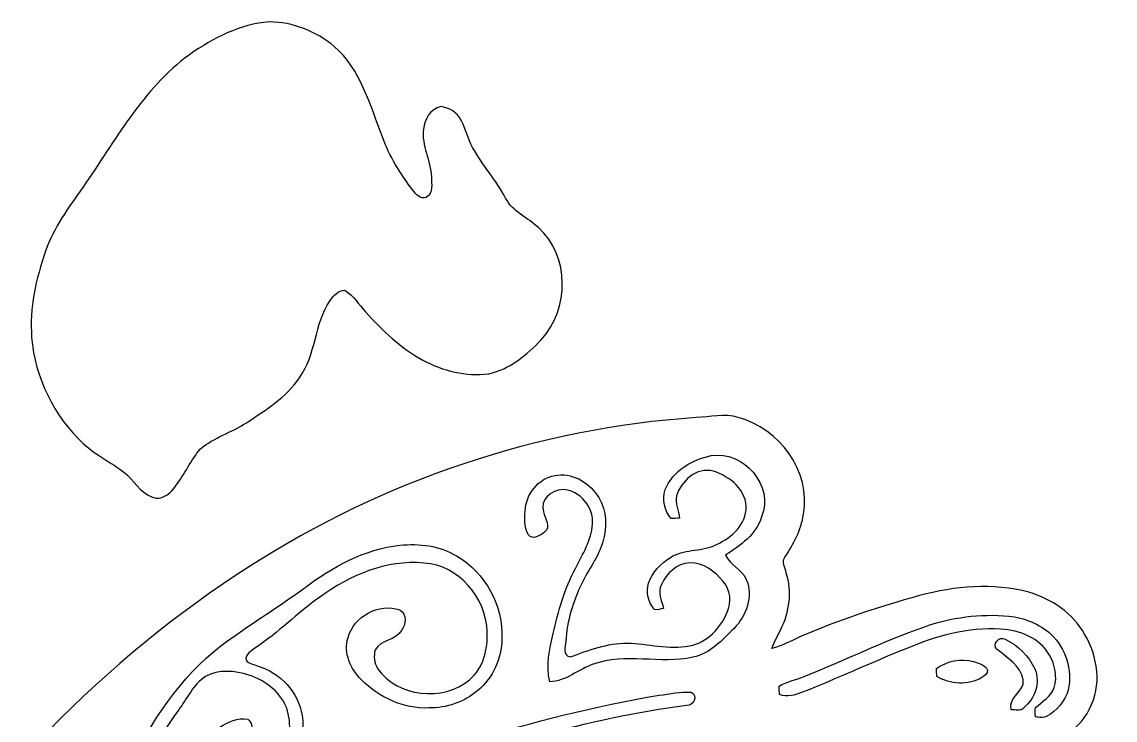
# Model space of a CAD drawing. Header units: centimetres. Extents: x -13 to 13.3, y -11.4 to 12.6.
# Drawn here: x -2.82 to 13.29, y 2.3 to 12.58 of the extents above; entities that cross this region are included whole.
import ezdxf

# ---------------------------------------------------------------- set-up
doc = ezdxf.new("R2010")
doc.units = ezdxf.units.CM
doc.header["$MEASUREMENT"] = 0
doc.layers.add('Camada 1', color=7, linetype='Continuous')

msp = doc.modelspace()

# ---------------------------------------------------------------- linework, layer by layer
at = {"layer": 'Camada 1', "color": 156}
for points, knots in [([(0.82479, 12.58464), (1.17157, 12.58181), (1.51659, 12.44635), (1.78082, 12.22304), (1.78082, 12.22304), (2.17487, 11.88261), (2.30857, 11.35803), (2.49307, 10.89201), (2.49307, 10.89201), (2.5915, 10.60344), (2.75943, 10.34661), (2.94004, 10.10355), (2.94004, 10.10355), (2.98838, 10.04464), (3.05257, 9.96667), (3.13901, 9.99912), (3.13901, 9.99912), (3.24343, 10.05945), (3.21592, 10.20091), (3.2138, 10.30181), (3.2138, 10.30181), (3.20781, 10.5424), (3.06105, 10.76113), (3.09986, 11.0049), (3.09986, 11.0049), (3.11255, 11.1506), (3.19899, 11.30334), (3.35138, 11.33615), (3.35138, 11.33615), (3.47415, 11.31992), (3.59903, 11.25149), (3.65407, 11.13613), (3.65407, 11.13613), (3.71686, 11.0056), (3.75108, 10.86308), (3.82093, 10.73573), (3.82093, 10.73573), (3.96416, 10.47396), (4.16877, 10.25243), (4.30917, 9.98925), (4.30917, 9.98925), (4.41006, 9.7857), (4.63373, 9.7028), (4.79107, 9.55322), (4.79107, 9.55322), (5.25885, 9.13765), (5.25144, 8.34918), (4.83305, 7.90222), (4.83305, 7.90222), (4.62138, 7.67715), (4.36774, 7.4669), (4.05906, 7.39916), (4.05906, 7.39916), (3.72497, 7.35999), (3.38278, 7.43902), (3.08963, 7.60129), (3.08963, 7.60129), (2.75943, 7.7738), (2.49414, 8.04121), (2.24401, 8.31144), (2.24401, 8.31144), (2.14595, 8.42115), (2.06269, 8.55027), (1.93922, 8.63247), (1.93922, 8.63247), (1.84291, 8.62894), (1.77165, 8.55168), (1.7212, 8.47725), (1.7212, 8.47725), (1.48695, 8.13329), (1.51589, 7.67715), (1.26787, 7.33953), (1.26787, 7.33953), (1.07456, 7.05026), (0.77152, 6.8654), (0.48682, 6.67773), (0.48682, 6.67773), (0.27023, 6.53308), (0.00916, 6.46289), (-0.1912, 6.29425), (-0.1912, 6.29425), (-0.32878, 6.12245), (-0.42579, 5.92172), (-0.55738, 5.74498), (-0.55738, 5.74498), (-0.61911, 5.64761), (-0.72495, 5.55978), (-0.84561, 5.56753), (-0.84561, 5.56753), (-1.03363, 5.6028), (-1.13665, 5.77639), (-1.26083, 5.90267), (-1.26083, 5.90267), (-1.46719, 6.07625), (-1.71803, 6.18949), (-1.91664, 6.37363), (-1.91664, 6.37363), (-2.35232, 6.77474), (-2.6289, 7.34484), (-2.67828, 7.93467), (-2.67828, 7.93467), (-2.71215, 8.36859), (-2.6162, 8.80145), (-2.47227, 9.20855), (-2.47227, 9.20855), (-2.35267, 9.55393), (-2.13218, 9.84955), (-1.9258, 10.14659), (-1.9258, 10.14659), (-1.44568, 10.82957), (-1.04104, 11.59968), (-0.35136, 12.10098), (-0.35136, 12.10098), (-0.00282, 12.34404), (0.39404, 12.55218), (0.82479, 12.58464)], [0, 0, 0, 0, 0.03333333, 0.03333333, 0.03333333, 0.03333333, 0.06666667, 0.06666667, 0.06666667, 0.06666667, 0.1, 0.1, 0.1, 0.1, 0.13333333, 0.13333333, 0.13333333, 0.13333333, 0.16666667, 0.16666667, 0.16666667, 0.16666667, 0.2, 0.2, 0.2, 0.2, 0.23333333, 0.23333333, 0.23333333, 0.23333333, 0.26666667, 0.26666667, 0.26666667, 0.26666667, 0.3, 0.3, 0.3, 0.3, 0.33333333, 0.33333333, 0.33333333, 0.33333333, 0.36666667, 0.36666667, 0.36666667, 0.36666667, 0.4, 0.4, 0.4, 0.4, 0.43333333, 0.43333333, 0.43333333, 0.43333333, 0.46666667, 0.46666667, 0.46666667, 0.46666667, 0.5, 0.5, 0.5, 0.5, 0.53333333, 0.53333333, 0.53333333, 0.53333333, 0.56666667, 0.56666667, 0.56666667, 0.56666667, 0.6, 0.6, 0.6, 0.6, 0.63333333, 0.63333333, 0.63333333, 0.63333333, 0.66666667, 0.66666667, 0.66666667, 0.66666667, 0.7, 0.7, 0.7, 0.7, 0.73333333, 0.73333333, 0.73333333, 0.73333333, 0.76666667, 0.76666667, 0.76666667, 0.76666667, 0.8, 0.8, 0.8, 0.8, 0.83333333, 0.83333333, 0.83333333, 0.83333333, 0.86666667, 0.86666667, 0.86666667, 0.86666667, 0.9, 0.9, 0.9, 0.9, 0.93333333, 0.93333333, 0.93333333, 0.93333333, 1, 1, 1, 1]), ([(-7.75229, 8.35518), (-6.98183, 8.51429), (-6.16479, 8.49312), (-5.41655, 8.23841), (-5.41655, 8.23841), (-4.66336, 7.98759), (-3.99097, 7.47606), (-3.58281, 6.79062), (-3.58281, 6.79062), (-3.14184, 6.06107), (-2.9972, 5.17983), (-3.0674, 4.33809), (-3.0674, 4.33809), (-3.18028, 3.27942), (-3.58104, 2.27999), (-3.99625, 1.30915), (-3.99625, 1.30915), (-4.30883, 0.61277), (-4.64397, -0.07372), (-5.00909, -0.74436), (-5.00909, -0.74436), (-5.08246, -0.87982), (-5.16113, -1.02059), (-5.17031, -1.17827), (-5.17031, -1.17827), (-5.01614, -1.11512), (-4.93923, -0.9599), (-4.84928, -0.83114), (-4.84928, -0.83114), (-3.41595, 1.28729), (-1.62172, 3.19017), (0.54539, 4.56776), (0.54539, 4.56776), (2.50966, 5.82648), (4.7872, 6.60011), (7.11763, 6.75393), (7.11763, 6.75393), (7.32367, 6.75957), (7.53426, 6.81884), (7.73677, 6.75534), (7.73677, 6.75534), (8.34036, 6.59694), (8.81944, 5.96087), (8.69843, 5.3294), (8.69843, 5.3294), (8.66634, 5.09763), (8.55169, 4.8895), (8.42539, 4.69652), (8.42539, 4.69652), (8.3714, 4.62667), (8.43138, 4.5413), (8.44515, 4.46722), (8.44515, 4.46722), (8.53792, 4.19311), (8.49347, 3.88654), (8.364, 3.63185), (8.364, 3.63185), (8.31814, 3.54047), (8.26981, 3.45015), (8.23489, 3.35385), (8.23489, 3.35385), (8.38129, 3.38561), (8.50969, 3.46604), (8.64693, 3.52283), (8.64693, 3.52283), (9.21773, 3.77119), (9.81039, 3.96768), (10.41082, 4.13066), (10.41082, 4.13066), (10.93257, 4.27248), (11.49349, 4.32399), (12.02055, 4.18007), (12.02055, 4.18007), (12.35638, 4.08269), (12.67142, 3.87244), (12.84427, 3.562), (12.84427, 3.562), (13.03796, 3.23532), (13.10393, 2.80704), (12.91519, 2.46274), (12.91519, 2.46274), (12.82876, 2.27646), (12.66859, 2.14488), (12.51832, 2.01224), (12.51832, 2.01224), (12.69858, 1.81821), (12.87673, 1.60725), (12.94095, 1.34372), (12.94095, 1.34372), (13.02419, 1.02093), (12.99986, 0.65829), (12.82064, 0.37076), (12.82064, 0.37076), (12.7247, 0.21237), (12.57723, 0.09455), (12.4206, -0.00034), (12.4206, -0.00034), (12.51761, -0.16686), (12.62203, -0.33584), (12.6566, -0.52846), (12.6566, -0.52846), (12.7314, -0.92075), (12.64038, -1.36983), (12.33557, -1.6457), (12.33557, -1.6457), (12.23715, -1.75718), (12.09004, -1.80233), (11.98209, -1.90041), (11.98209, -1.90041), (12.39025, -2.05458), (12.80548, -2.19145), (13.21364, -2.34667), (13.21364, -2.34667), (13.29372, -2.38019), (13.25879, -2.47896), (13.22458, -2.53505), (13.22458, -2.53505), (12.77301, -3.34503), (12.07099, -3.98604), (11.30828, -4.49932), (11.30828, -4.49932), (11.25889, -4.52754), (11.23032, -4.57553), (11.21867, -4.62986), (11.21867, -4.62986), (10.84932, -5.9203), (10.21362, -7.14587), (9.29886, -8.13435), (9.29886, -8.13435), (8.35766, -9.16727), (7.13705, -9.91763), (5.83635, -10.41082), (5.83635, -10.41082), (4.06646, -11.08004), (2.16534, -11.32311), (0.28327, -11.37532), (0.28327, -11.37532), (-2.59326, -11.43776), (-5.45958, -11.0617), (-8.2811, -10.52865), (-8.2811, -10.52865), (-8.72207, -10.52054), (-9.17328, -10.57416), (-9.60437, -10.44963), (-9.60437, -10.44963), (-10.4708, -10.25806), (-11.20352, -9.61354), (-11.55241, -8.80463), (-11.55241, -8.80463), (-11.89178, -8.04298), (-11.93799, -7.17727), (-11.79407, -6.36376), (-11.79407, -6.36376), (-11.557, -5.06236), (-10.84968, -3.88231), (-9.92751, -2.94886), (-9.92751, -2.94886), (-9.71479, -2.72555), (-9.46961, -2.53717), (-9.25794, -2.31315), (-9.25794, -2.31315), (-8.69597, -1.77517), (-8.20349, -1.16804), (-7.76252, -0.52811), (-7.76252, -0.52811), (-7.08271, 0.46177), (-6.52921, 1.53882), (-6.12598, 2.66982), (-6.12598, 2.66982), (-5.94218, 3.19546), (-5.79225, 3.73486), (-5.71041, 4.28625), (-5.71041, 4.28625), (-5.66137, 4.68948), (-5.6268, 5.10786), (-5.74216, 5.50333), (-5.74216, 5.50333), (-5.79049, 5.66914), (-5.90303, 5.83459), (-6.08047, 5.87621), (-6.08047, 5.87621), (-6.36517, 5.93972), (-6.66891, 5.86527), (-6.91444, 5.71358), (-6.91444, 5.71358), (-7.22629, 5.51709), (-7.47783, 5.23875), (-7.70149, 4.94911), (-7.70149, 4.94911), (-8.08743, 4.43159), (-8.38481, 3.85409), (-8.77464, 3.33974), (-8.77464, 3.33974), (-9.00324, 3.04411), (-9.26605, 2.7566), (-9.61248, 2.60032), (-9.61248, 2.60032), (-9.7536, 2.52942), (-9.91093, 2.49977), (-10.05487, 2.43699), (-10.05487, 2.43699), (-10.50042, 2.06058), (-10.87366, 1.60619), (-11.32169, 1.23225), (-11.32169, 1.23225), (-11.64343, 0.94156), (-11.97751, 0.66498), (-12.31265, 0.39017), (-12.31265, 0.39017), (-12.48057, 0.25929), (-12.64284, 0.11077), (-12.84216, 0.03033), (-12.84216, 0.03033), (-12.91836, -0.01235), (-13.0115, 0.06597), (-13.01009, 0.14569), (-13.01009, 0.14569), (-13.02138, 0.41663), (-12.92718, 0.67734), (-12.85839, 0.93556), (-12.85839, 0.93556), (-12.75785, 1.32326), (-12.50456, 1.6524), (-12.42201, 2.04611), (-12.42201, 2.04611), (-12.35851, 2.27576), (-12.3504, 2.51566), (-12.36979, 2.75201), (-12.36979, 2.75201), (-12.40683, 3.05399), (-12.51231, 3.35667), (-12.4534, 3.66289), (-12.4534, 3.66289), (-12.40789, 3.83611), (-12.2435, 3.92852), (-12.13449, 4.05729), (-12.13449, 4.05729), (-12.04912, 4.15361), (-12.02795, 4.28483), (-11.98668, 4.40302), (-11.98668, 4.40302), (-11.65683, 5.38833), (-11.09627, 6.30414), (-10.32933, 7.00933), (-10.32933, 7.00933), (-9.61143, 7.67785), (-8.71396, 8.15586), (-7.75229, 8.35518)], [0, 0, 0, 0, 0.01587302, 0.01587302, 0.01587302, 0.01587302, 0.03174603, 0.03174603, 0.03174603, 0.03174603, 0.04761905, 0.04761905, 0.04761905, 0.04761905, 0.06349206, 0.06349206, 0.06349206, 0.06349206, 0.07936508, 0.07936508, 0.07936508, 0.07936508, 0.0952381, 0.0952381, 0.0952381, 0.0952381, 0.11111111, 0.11111111, 0.11111111, 0.11111111, 0.12698413, 0.12698413, 0.12698413, 0.12698413, 0.14285714, 0.14285714, 0.14285714, 0.14285714, 0.15873016, 0.15873016, 0.15873016, 0.15873016, 0.17460317, 0.17460317, 0.17460317, 0.17460317, 0.19047619, 0.19047619, 0.19047619, 0.19047619, 0.20634921, 0.20634921, 0.20634921, 0.20634921, 0.22222222, 0.22222222, 0.22222222, 0.22222222, 0.23809524, 0.23809524, 0.23809524, 0.23809524, 0.25396825, 0.25396825, 0.25396825, 0.25396825, 0.26984127, 0.26984127, 0.26984127, 0.26984127, 0.28571429, 0.28571429, 0.28571429, 0.28571429, 0.3015873, 0.3015873, 0.3015873, 0.3015873, 0.31746032, 0.31746032, 0.31746032, 0.31746032, 0.33333333, 0.33333333, 0.33333333, 0.33333333, 0.34920635, 0.34920635, 0.34920635, 0.34920635, 0.36507937, 0.36507937, 0.36507937, 0.36507937, 0.38095238, 0.38095238, 0.38095238, 0.38095238, 0.3968254, 0.3968254, 0.3968254, 0.3968254, 0.41269841, 0.41269841, 0.41269841, 0.41269841, 0.42857143, 0.42857143, 0.42857143, 0.42857143, 0.44444444, 0.44444444, 0.44444444, 0.44444444, 0.46031746, 0.46031746, 0.46031746, 0.46031746, 0.47619048, 0.47619048, 0.47619048, 0.47619048, 0.49206349, 0.49206349, 0.49206349, 0.49206349, 0.50793651, 0.50793651, 0.50793651, 0.50793651, 0.52380952, 0.52380952, 0.52380952, 0.52380952, 0.53968254, 0.53968254, 0.53968254, 0.53968254, 0.55555556, 0.55555556, 0.55555556, 0.55555556, 0.57142857, 0.57142857, 0.57142857, 0.57142857, 0.58730159, 0.58730159, 0.58730159, 0.58730159, 0.6031746, 0.6031746, 0.6031746, 0.6031746, 0.61904762, 0.61904762, 0.61904762, 0.61904762, 0.63492063, 0.63492063, 0.63492063, 0.63492063, 0.65079365, 0.65079365, 0.65079365, 0.65079365, 0.66666667, 0.66666667, 0.66666667, 0.66666667, 0.68253968, 0.68253968, 0.68253968, 0.68253968, 0.6984127, 0.6984127, 0.6984127, 0.6984127, 0.71428571, 0.71428571, 0.71428571, 0.71428571, 0.73015873, 0.73015873, 0.73015873, 0.73015873, 0.74603175, 0.74603175, 0.74603175, 0.74603175, 0.76190476, 0.76190476, 0.76190476, 0.76190476, 0.77777778, 0.77777778, 0.77777778, 0.77777778, 0.79365079, 0.79365079, 0.79365079, 0.79365079, 0.80952381, 0.80952381, 0.80952381, 0.80952381, 0.82539683, 0.82539683, 0.82539683, 0.82539683, 0.84126984, 0.84126984, 0.84126984, 0.84126984, 0.85714286, 0.85714286, 0.85714286, 0.85714286, 0.87301587, 0.87301587, 0.87301587, 0.87301587, 0.88888889, 0.88888889, 0.88888889, 0.88888889, 0.9047619, 0.9047619, 0.9047619, 0.9047619, 0.92063492, 0.92063492, 0.92063492, 0.92063492, 0.93650794, 0.93650794, 0.93650794, 0.93650794, 0.95238095, 0.95238095, 0.95238095, 0.95238095, 0.96825397, 0.96825397, 0.96825397, 0.96825397, 1, 1, 1, 1]), ([(6.66009, 5.69348), (6.66009, 5.69348), (6.66009, 5.69348), (6.66009, 5.69348), (6.66009, 5.69348), (6.61528, 5.54743), (6.64491, 5.38091), (6.74758, 5.26555), (6.74758, 5.26555), (6.78885, 5.26767), (6.83083, 5.27015), (6.8728, 5.27261), (6.8728, 5.27261), (6.86011, 5.38161), (6.8012, 5.48781), (6.82625, 5.59927), (6.82625, 5.59927), (6.89573, 5.82259), (7.12435, 6.02614), (7.37059, 5.96652), (7.37059, 5.96652), (7.61471, 5.8868), (7.87646, 5.67937), (7.85247, 5.39537), (7.85247, 5.39537), (7.82601, 5.14032), (7.60377, 4.95477), (7.37729, 4.86726), (7.37729, 4.86726), (7.17196, 4.78013), (6.92962, 4.81682), (6.73805, 4.69406), (6.73805, 4.69406), (6.59694, 4.6034), (6.46888, 4.4764), (6.41419, 4.31411), (6.41419, 4.31411), (6.37892, 4.18253), (6.40608, 4.02519), (6.50558, 3.92782), (6.50558, 3.92782), (6.54897, 3.91548), (6.5927, 3.93381), (6.63539, 3.94194), (6.63539, 3.94194), (6.6107, 4.05553), (6.54332, 4.18076), (6.60505, 4.294), (6.60505, 4.294), (6.68197, 4.45557), (6.83224, 4.6094), (7.02168, 4.61291), (7.02168, 4.61291), (7.22347, 4.62845), (7.39386, 4.48451), (7.51699, 4.34021), (7.51699, 4.34021), (7.62528, 4.21745), (7.64117, 4.03294), (7.57449, 3.88654), (7.57449, 3.88654), (7.47572, 3.65125), (7.27745, 3.43675), (7.01815, 3.38912), (7.01815, 3.38912), (6.71264, 3.3334), (6.40749, 3.42406), (6.10234, 3.43146), (6.10234, 3.43146), (5.80777, 3.43217), (5.53084, 3.32493), (5.2585, 3.22791), (5.2585, 3.22791), (5.1502, 3.24979), (5.18476, 3.3803), (5.19394, 3.45792), (5.19394, 3.45792), (5.21582, 3.75532), (5.30119, 4.04495), (5.4317, 4.312), (5.4317, 4.312), (5.53084, 4.51731), (5.67655, 4.70076), (5.74145, 4.9223), (5.74145, 4.9223), (5.80602, 5.13537), (5.8039, 5.38232), (5.68113, 5.57494), (5.68113, 5.57494), (5.5573, 5.7799), (5.32377, 5.93407), (5.07787, 5.90832), (5.07787, 5.90832), (4.83059, 5.88644), (4.6302, 5.66702), (4.59987, 5.42571), (4.59987, 5.42571), (4.59458, 5.29412), (4.56881, 5.14385), (4.64502, 5.02708), (4.64502, 5.02708), (4.71063, 4.94171), (4.81717, 5.01896), (4.88032, 5.06801), (4.88032, 5.06801), (4.98333, 5.14103), (4.8849, 5.27227), (4.86833, 5.36539), (4.86833, 5.36539), (4.80764, 5.53754), (4.98722, 5.69736), (5.15126, 5.69241), (5.15126, 5.69241), (5.40597, 5.68466), (5.60882, 5.43489), (5.59011, 5.18548), (5.59011, 5.18548), (5.57635, 4.947), (5.44052, 4.74169), (5.33858, 4.53284), (5.33858, 4.53284), (5.17348, 4.23403), (5.0874, 3.90102), (5.00732, 3.57152), (5.00732, 3.57152), (4.95545, 3.34044), (4.90114, 3.09915), (4.95828, 2.86349), (4.95828, 2.86349), (5.19852, 2.86456), (5.37951, 3.0494), (5.6, 3.11925), (5.6, 3.11925), (6.07377, 3.29564), (6.58705, 3.11538), (7.07073, 3.22367), (7.07073, 3.22367), (7.32296, 3.27554), (7.5004, 3.47591), (7.67574, 3.64878), (7.67574, 3.64878), (7.85424, 3.83292), (7.96678, 4.12255), (7.85636, 4.36986), (7.85636, 4.36986), (7.79285, 4.52154), (7.61293, 4.57799), (7.5519, 4.72934), (7.5519, 4.72934), (7.77027, 4.86938), (8.00206, 5.03025), (8.08036, 5.29307), (8.08036, 5.29307), (8.28004, 5.74286), (7.80837, 6.27909), (7.3406, 6.19337), (7.3406, 6.19337), (7.05555, 6.14115), (6.77721, 5.96652), (6.66009, 5.69348)], [0, 0, 0, 0, 0.02439024, 0.02439024, 0.02439024, 0.02439024, 0.04878049, 0.04878049, 0.04878049, 0.04878049, 0.07317073, 0.07317073, 0.07317073, 0.07317073, 0.09756098, 0.09756098, 0.09756098, 0.09756098, 0.12195122, 0.12195122, 0.12195122, 0.12195122, 0.14634146, 0.14634146, 0.14634146, 0.14634146, 0.17073171, 0.17073171, 0.17073171, 0.17073171, 0.19512195, 0.19512195, 0.19512195, 0.19512195, 0.2195122, 0.2195122, 0.2195122, 0.2195122, 0.24390244, 0.24390244, 0.24390244, 0.24390244, 0.26829268, 0.26829268, 0.26829268, 0.26829268, 0.29268293, 0.29268293, 0.29268293, 0.29268293, 0.31707317, 0.31707317, 0.31707317, 0.31707317, 0.34146341, 0.34146341, 0.34146341, 0.34146341, 0.36585366, 0.36585366, 0.36585366, 0.36585366, 0.3902439, 0.3902439, 0.3902439, 0.3902439, 0.41463415, 0.41463415, 0.41463415, 0.41463415, 0.43902439, 0.43902439, 0.43902439, 0.43902439, 0.46341463, 0.46341463, 0.46341463, 0.46341463, 0.48780488, 0.48780488, 0.48780488, 0.48780488, 0.51219512, 0.51219512, 0.51219512, 0.51219512, 0.53658537, 0.53658537, 0.53658537, 0.53658537, 0.56097561, 0.56097561, 0.56097561, 0.56097561, 0.58536585, 0.58536585, 0.58536585, 0.58536585, 0.6097561, 0.6097561, 0.6097561, 0.6097561, 0.63414634, 0.63414634, 0.63414634, 0.63414634, 0.65853659, 0.65853659, 0.65853659, 0.65853659, 0.68292683, 0.68292683, 0.68292683, 0.68292683, 0.70731707, 0.70731707, 0.70731707, 0.70731707, 0.73170732, 0.73170732, 0.73170732, 0.73170732, 0.75609756, 0.75609756, 0.75609756, 0.75609756, 0.7804878, 0.7804878, 0.7804878, 0.7804878, 0.80487805, 0.80487805, 0.80487805, 0.80487805, 0.82926829, 0.82926829, 0.82926829, 0.82926829, 0.85365854, 0.85365854, 0.85365854, 0.85365854, 0.87804878, 0.87804878, 0.87804878, 0.87804878, 0.90243902, 0.90243902, 0.90243902, 0.90243902, 0.92682927, 0.92682927, 0.92682927, 0.92682927, 0.95121951, 0.95121951, 0.95121951, 0.95121951, 1, 1, 1, 1]), ([(1.3349, 4.23791), (1.3349, 4.23791), (1.3349, 4.23791), (1.3349, 4.23791), (1.3349, 4.23791), (0.97225, 3.97474), (0.59124, 3.73803), (0.22684, 3.47768), (0.22684, 3.47768), (-0.4004, 3.042), (-0.8375, 2.39148), (-1.18745, 1.72402), (-1.18745, 1.72402), (-1.34761, 1.43651), (-1.41357, 1.10172), (-1.61042, 0.83397), (-1.61042, 0.83397), (-1.67216, 0.74648), (-1.76459, 0.68226), (-1.86937, 0.65829), (-1.86937, 0.65829), (-2.09727, 0.63112), (-2.33432, 0.85901), (-2.2673, 1.09149), (-2.2673, 1.09149), (-2.22144, 1.23155), (-2.06728, 1.28023), (-1.9759, 1.38182), (-1.9759, 1.38182), (-1.97202, 1.50035), (-2.13218, 1.62701), (-2.23307, 1.52788), (-2.23307, 1.52788), (-2.41547, 1.3663), (-2.53434, 1.10808), (-2.47967, 0.86254), (-2.47967, 0.86254), (-2.37808, 0.52951), (-1.96037, 0.3757), (-1.64711, 0.48823), (-1.64711, 0.48823), (-1.45979, 0.57996), (-1.35854, 0.77611), (-1.27599, 0.95744), (-1.27599, 0.95744), (-1.05339, 1.47038), (-0.85231, 2.00235), (-0.51047, 2.45075), (-0.51047, 2.45075), (-0.38452, 2.61725), (-0.29774, 2.82256), (-0.1164, 2.93899), (-0.1164, 2.93899), (0.07866, 3.04977), (0.31784, 3.02577), (0.52351, 2.9598), (0.52351, 2.9598), (0.7754, 2.87867), (1.01318, 2.69662), (1.0929, 2.43557), (1.0929, 2.43557), (1.16346, 2.19145), (1.12041, 1.91557), (0.97367, 1.7078), (0.97367, 1.7078), (0.84666, 1.53563), (0.63253, 1.4411), (0.42262, 1.43016), (0.42262, 1.43016), (0.28857, 1.42098), (0.1397, 1.51377), (0.13334, 1.65805), (0.13334, 1.65805), (0.13475, 1.77587), (0.18062, 1.90887), (0.29174, 1.96673), (0.29174, 1.96673), (0.38593, 2.01965), (0.48365, 2.06657), (0.57714, 2.1209), (0.57714, 2.1209), (0.57009, 2.18722), (0.56938, 2.26589), (0.5087, 2.30857), (0.5087, 2.30857), (0.36159, 2.34244), (0.21695, 2.27117), (0.09596, 2.19392), (0.09596, 2.19392), (-0.109, 2.05916), (-0.1397, 1.76847), (-0.06561, 1.55292), (-0.06561, 1.55292), (0.06526, 1.24283), (0.47166, 1.17193), (0.75706, 1.29222), (0.75706, 1.29222), (1.16063, 1.46473), (1.37266, 1.94239), (1.3088, 2.36395), (1.3088, 2.36395), (1.25623, 2.70615), (0.98777, 2.99366), (0.66004, 3.09421), (0.66004, 3.09421), (0.59937, 3.11891), (0.5228, 3.12349), (0.48224, 3.18065), (0.48224, 3.18065), (0.46073, 3.27166), (0.56409, 3.31328), (0.62018, 3.36373), (0.62018, 3.36373), (0.95956, 3.5821), (1.23789, 3.8795), (1.56951, 4.10845), (1.56951, 4.10845), (2.01117, 4.42877), (2.54847, 4.66441), (3.10515, 4.61081), (3.10515, 4.61081), (3.61914, 4.58294), (4.02025, 4.09892), (4.03754, 3.60009), (4.03754, 3.60009), (4.04812, 3.34432), (3.98039, 3.06139), (3.77613, 2.89136), (3.77613, 2.89136), (3.38807, 2.56611), (2.71003, 2.63489), (2.42181, 3.05929), (2.42181, 3.05929), (2.37067, 3.13972), (2.36007, 3.24202), (2.38583, 3.33269), (2.38583, 3.33269), (2.47049, 3.48051), (2.68427, 3.47027), (2.77247, 3.61597), (2.77247, 3.61597), (2.83845, 3.70382), (2.86137, 3.85762), (2.75025, 3.91971), (2.75025, 3.91971), (2.44086, 4.02941), (2.07151, 3.82588), (1.98508, 3.51189), (1.98508, 3.51189), (1.91523, 3.28682), (2.02282, 3.04694), (2.18475, 2.88995), (2.18475, 2.88995), (2.44403, 2.63313), (2.80387, 2.45674), (3.175, 2.47685), (3.175, 2.47685), (3.43712, 2.47049), (3.69817, 2.56611), (3.8996, 2.73261), (3.8996, 2.73261), (4.1215, 2.91889), (4.24885, 3.20569), (4.25379, 3.49355), (4.25379, 3.49355), (4.27955, 3.98285), (4.00614, 4.4718), (3.58422, 4.71733), (3.58422, 4.71733), (3.33587, 4.86938), (3.03494, 4.90185), (2.7499, 4.87398), (2.7499, 4.87398), (2.22532, 4.81612), (1.74941, 4.55224), (1.3349, 4.23791)], [0, 0, 0, 0, 0.02222222, 0.02222222, 0.02222222, 0.02222222, 0.04444444, 0.04444444, 0.04444444, 0.04444444, 0.06666667, 0.06666667, 0.06666667, 0.06666667, 0.08888889, 0.08888889, 0.08888889, 0.08888889, 0.11111111, 0.11111111, 0.11111111, 0.11111111, 0.13333333, 0.13333333, 0.13333333, 0.13333333, 0.15555556, 0.15555556, 0.15555556, 0.15555556, 0.17777778, 0.17777778, 0.17777778, 0.17777778, 0.2, 0.2, 0.2, 0.2, 0.22222222, 0.22222222, 0.22222222, 0.22222222, 0.24444444, 0.24444444, 0.24444444, 0.24444444, 0.26666667, 0.26666667, 0.26666667, 0.26666667, 0.28888889, 0.28888889, 0.28888889, 0.28888889, 0.31111111, 0.31111111, 0.31111111, 0.31111111, 0.33333333, 0.33333333, 0.33333333, 0.33333333, 0.35555556, 0.35555556, 0.35555556, 0.35555556, 0.37777778, 0.37777778, 0.37777778, 0.37777778, 0.4, 0.4, 0.4, 0.4, 0.42222222, 0.42222222, 0.42222222, 0.42222222, 0.44444444, 0.44444444, 0.44444444, 0.44444444, 0.46666667, 0.46666667, 0.46666667, 0.46666667, 0.48888889, 0.48888889, 0.48888889, 0.48888889, 0.51111111, 0.51111111, 0.51111111, 0.51111111, 0.53333333, 0.53333333, 0.53333333, 0.53333333, 0.55555556, 0.55555556, 0.55555556, 0.55555556, 0.57777778, 0.57777778, 0.57777778, 0.57777778, 0.6, 0.6, 0.6, 0.6, 0.62222222, 0.62222222, 0.62222222, 0.62222222, 0.64444444, 0.64444444, 0.64444444, 0.64444444, 0.66666667, 0.66666667, 0.66666667, 0.66666667, 0.68888889, 0.68888889, 0.68888889, 0.68888889, 0.71111111, 0.71111111, 0.71111111, 0.71111111, 0.73333333, 0.73333333, 0.73333333, 0.73333333, 0.75555556, 0.75555556, 0.75555556, 0.75555556, 0.77777778, 0.77777778, 0.77777778, 0.77777778, 0.8, 0.8, 0.8, 0.8, 0.82222222, 0.82222222, 0.82222222, 0.82222222, 0.84444444, 0.84444444, 0.84444444, 0.84444444, 0.86666667, 0.86666667, 0.86666667, 0.86666667, 0.88888889, 0.88888889, 0.88888889, 0.88888889, 0.91111111, 0.91111111, 0.91111111, 0.91111111, 0.93333333, 0.93333333, 0.93333333, 0.93333333, 0.95555556, 0.95555556, 0.95555556, 0.95555556, 1, 1, 1, 1]), ([(10.47433, 3.66888), (10.47433, 3.66888), (10.47433, 3.66888), (10.47433, 3.66888), (10.47433, 3.66888), (9.87354, 3.4551), (9.29815, 3.17746), (8.70725, 2.93933), (8.70725, 2.93933), (8.58485, 2.89031), (8.45397, 2.86173), (8.33861, 2.79646), (8.33861, 2.79646), (8.34073, 2.76613), (8.34495, 2.70544), (8.34707, 2.67511), (8.34707, 2.67511), (8.45855, 2.62784), (8.57673, 2.66629), (8.68291, 2.70756), (8.68291, 2.70756), (9.19373, 2.90865), (9.69115, 3.14113), (10.20092, 3.34432), (10.20092, 3.34432), (10.644, 3.53377), (11.12273, 3.66747), (11.6085, 3.63889), (11.6085, 3.63889), (11.88507, 3.62091), (12.18494, 3.50801), (12.32464, 3.25296), (12.32464, 3.25296), (12.4093, 3.1115), (12.44353, 2.93616), (12.39697, 2.776), (12.39697, 2.776), (12.35039, 2.64195), (12.21987, 2.5714), (12.12074, 2.48143), (12.12074, 2.48143), (12.10734, 2.43662), (12.11721, 2.38972), (12.11757, 2.3435), (12.11757, 2.3435), (12.17295, 2.34173), (12.23468, 2.32268), (12.28689, 2.35303), (12.28689, 2.35303), (12.43753, 2.43416), (12.55077, 2.57774), (12.60191, 2.74038), (12.60191, 2.74038), (12.67071, 3.03423), (12.56383, 3.35597), (12.34687, 3.5627), (12.34687, 3.5627), (12.17719, 3.71615), (11.95422, 3.80612), (11.72774, 3.82975), (11.72774, 3.82975), (11.30477, 3.86749), (10.87366, 3.81316), (10.47433, 3.66888)], [0, 0, 0, 0, 0.05882353, 0.05882353, 0.05882353, 0.05882353, 0.11764706, 0.11764706, 0.11764706, 0.11764706, 0.17647059, 0.17647059, 0.17647059, 0.17647059, 0.23529412, 0.23529412, 0.23529412, 0.23529412, 0.29411765, 0.29411765, 0.29411765, 0.29411765, 0.35294118, 0.35294118, 0.35294118, 0.35294118, 0.41176471, 0.41176471, 0.41176471, 0.41176471, 0.47058824, 0.47058824, 0.47058824, 0.47058824, 0.52941176, 0.52941176, 0.52941176, 0.52941176, 0.58823529, 0.58823529, 0.58823529, 0.58823529, 0.64705882, 0.64705882, 0.64705882, 0.64705882, 0.70588235, 0.70588235, 0.70588235, 0.70588235, 0.76470588, 0.76470588, 0.76470588, 0.76470588, 0.82352941, 0.82352941, 0.82352941, 0.82352941, 0.88235294, 0.88235294, 0.88235294, 0.88235294, 1, 1, 1, 1]), ([(11.55381, 3.33691), (11.55381, 3.33691), (11.55381, 3.33691), (11.55381, 3.33691), (11.55381, 3.33691), (11.7041, 3.21344), (11.90342, 3.10127), (11.93906, 2.89207), (11.93906, 2.89207), (11.96622, 2.71039), (11.70552, 2.63701), (11.76231, 2.44968), (11.76231, 2.44968), (11.82441, 2.45321), (11.90308, 2.42181), (11.94964, 2.47896), (11.94964, 2.47896), (12.11121, 2.6162), (12.19694, 2.8508), (12.10839, 3.05293), (12.10839, 3.05293), (12.02302, 3.24309), (11.86039, 3.39936), (11.67306, 3.48862), (11.67306, 3.48862), (11.58205, 3.54012), (11.47302, 3.41136), (11.55381, 3.33691)], [0, 0, 0, 0, 0.125, 0.125, 0.125, 0.125, 0.25, 0.25, 0.25, 0.25, 0.375, 0.375, 0.375, 0.375, 0.5, 0.5, 0.5, 0.5, 0.625, 0.625, 0.625, 0.625, 0.75, 0.75, 0.75, 0.75, 1, 1, 1, 1]), ([(10.66129, 3.05893), (10.66129, 3.05893), (10.66129, 3.05893), (10.66129, 3.05893), (10.66129, 3.05893), (10.66163, 3.02012), (10.66236, 2.98097), (10.66411, 2.94145), (10.66411, 2.94145), (10.86167, 2.8201), (11.12697, 2.80492), (11.3291, 2.92347), (11.3291, 2.92347), (11.36438, 2.95063), (11.41659, 2.98131), (11.41377, 3.03283), (11.41377, 3.03283), (11.37813, 3.11396), (11.28289, 3.1376), (11.20634, 3.16018), (11.20634, 3.16018), (11.02113, 3.21415), (10.81687, 3.16864), (10.66129, 3.05893)], [0, 0, 0, 0, 0.14285714, 0.14285714, 0.14285714, 0.14285714, 0.28571429, 0.28571429, 0.28571429, 0.28571429, 0.42857143, 0.42857143, 0.42857143, 0.42857143, 0.57142857, 0.57142857, 0.57142857, 0.57142857, 0.71428571, 0.71428571, 0.71428571, 0.71428571, 1, 1, 1, 1]), ([(6.57153, 2.66276), (6.57153, 2.66276), (6.57153, 2.66276), (6.57153, 2.66276), (6.57153, 2.66276), (5.63068, 2.50966), (4.70746, 2.26589), (3.79411, 1.99672), (3.79411, 1.99672), (2.38936, 1.57621), (1.00929, 1.07631), (-0.34854, 0.52351), (-0.34854, 0.52351), (-1.61678, -0.00423), (-2.8783, -0.56161), (-4.05799, -1.27), (-4.05799, -1.27), (-5.2645, -1.98472), (-6.40291, -2.82751), (-7.38222, -3.83504), (-7.38222, -3.83504), (-7.44926, -3.88796), (-7.44536, -3.97157), (-7.43196, -4.04777), (-7.43196, -4.04777), (-7.35894, -4.05448), (-7.28062, -4.04953), (-7.23406, -3.98426), (-7.23406, -3.98426), (-6.2685, -2.98696), (-5.14173, -2.15688), (-3.95181, -1.4478), (-3.95181, -1.4478), (-2.68145, -0.69074), (-1.32291, -0.09701), (0.0448, 0.45966), (0.0448, 0.45966), (1.60338, 1.07984), (3.18981, 1.63617), (4.81117, 2.06974), (4.81117, 2.06974), (5.52272, 2.25743), (6.24309, 2.41864), (6.97371, 2.51354), (6.97371, 2.51354), (7.08201, 2.50367), (7.1501, 2.65219), (7.04461, 2.70827), (7.04461, 2.70827), (6.88552, 2.71921), (6.72782, 2.68569), (6.57153, 2.66276)], [0, 0, 0, 0, 0.07142857, 0.07142857, 0.07142857, 0.07142857, 0.14285714, 0.14285714, 0.14285714, 0.14285714, 0.21428571, 0.21428571, 0.21428571, 0.21428571, 0.28571429, 0.28571429, 0.28571429, 0.28571429, 0.35714286, 0.35714286, 0.35714286, 0.35714286, 0.42857143, 0.42857143, 0.42857143, 0.42857143, 0.5, 0.5, 0.5, 0.5, 0.57142857, 0.57142857, 0.57142857, 0.57142857, 0.64285714, 0.64285714, 0.64285714, 0.64285714, 0.71428571, 0.71428571, 0.71428571, 0.71428571, 0.78571429, 0.78571429, 0.78571429, 0.78571429, 0.85714286, 0.85714286, 0.85714286, 0.85714286, 1, 1, 1, 1])]:
    msp.add_open_spline(points, degree=3, knots=knots, dxfattribs=at)

doc.saveas('drawing.dxf')
